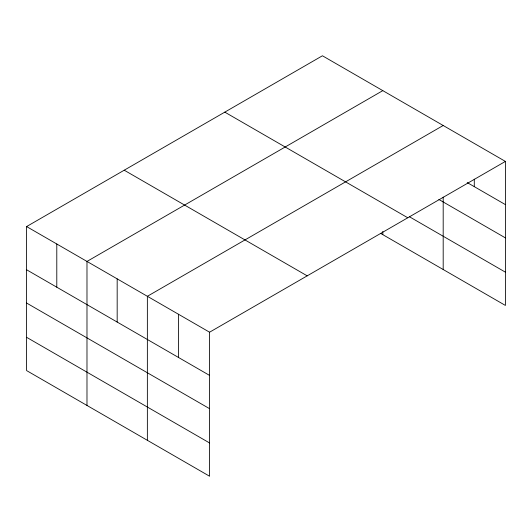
<?xml version="1.0" encoding="UTF-8"?>
<svg xmlns="http://www.w3.org/2000/svg" width="532" height="532" viewBox="0 0 532 532"><rect width="100%" height="100%" fill="white"/><g stroke="black" fill="none" stroke-linecap="round" stroke-linejoin="round"><path stroke-width="0.8" d="M505.4 161.415L322.425 55.774L26.6 226.566L26.6 370.585L209.575 476.226L209.575 332.207L505.4 161.415L505.4 305.435L380.653 233.408M382.807 90.633L86.982 261.431L86.982 405.444M443.189 125.499L147.364 296.291L147.364 440.31M467.222 182.576L505.4 204.614M438.873 199.473L505.4 237.884M409.401 216.737L505.4 272.165M224.803 112.139L407.778 217.774M124.222 170.207L307.197 275.849M26.6 226.566L209.575 332.207M26.6 269.764L209.575 375.406M26.6 303.034L209.575 408.676M26.6 337.315L209.575 442.957M474.291 179.178L474.291 186.652M443.189 197.099L443.189 269.518M382.807 231.407L382.807 234.652M178.473 314.246L178.473 357.451M117.173 278.861L117.173 322.06M56.791 243.995L56.791 287.2"/></g></svg>
